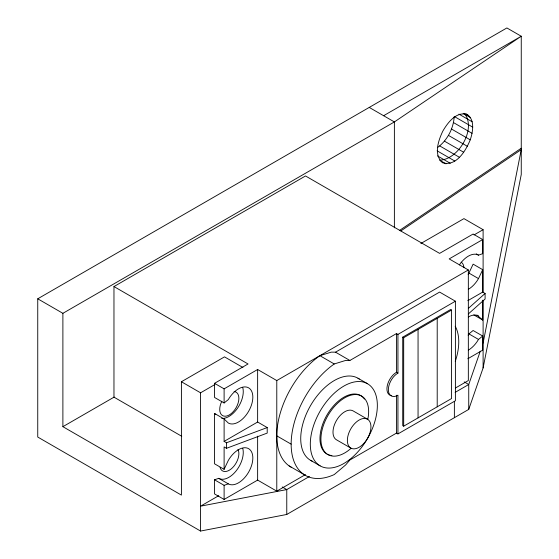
<?xml version="1.0" encoding="UTF-8"?>
<svg xmlns="http://www.w3.org/2000/svg" width="559" height="559" viewBox="0 0 559 559"><rect width="100%" height="100%" fill="white"/><g stroke="black" fill="none" stroke-linecap="round" stroke-linejoin="round"><path stroke-width="0.84" d="M467.736 114.791C456.591 110.619 447.626 122.777 442.77 131.211C438.347 140.54 433.484 154.577 442.414 162.725C456.179 166.987 465.857 150.63 470.238 139.848C473.068 131.505 475.311 118.543 465.787 113.666M437.655 147.471C447.319 140.267 453.517 128.5 454.243 116.475L472.725 127.152M483.109 343.044L521.254 149.602L400.873 230.909M483.109 367.927L521.254 174.485L521.254 36.244L506.887 27.95L37.746 298.806L37.746 437.047L200.569 531.05L286.767 514.462L468.742 409.398L483.109 367.927L483.109 300.316M480.286 351.178L468.742 384.515L468.742 409.398M181.759 436.293L113.966 397.149L113.966 286.557L248.049 363.972L214.53 383.327L214.53 397.442L224.11 402.969L228.317 399.58A20.32 11.732 -60 0 1 248.629 387.848A20.32 11.732 -60 0 1 248.629 411.312A20.32 11.732 -60 0 1 228.317 423.037L224.11 418.977L214.53 413.443L214.53 463.795L224.11 469.329L228.317 460.406A20.32 11.732 -60 0 1 248.629 448.674A20.32 11.732 -60 0 1 248.629 472.138A20.32 11.732 -60 0 1 228.317 483.863L224.11 485.331L214.53 479.804L214.53 493.918L224.11 499.446L257.629 480.097L276.782 491.151L305.514 474.563M468.135 274.364A20.32 11.732 -60 0 0 468.917 273.072L473.124 264.148L482.703 269.676L482.703 292.084L467.806 300.686M468.337 289.324A20.32 11.732 -60 0 0 478.497 278.599L482.703 269.676M468.393 308.372L485.1 293.468L482.703 292.084M468.393 313.899L485.1 299.002L485.1 293.468M468.135 335.19A20.32 11.732 -60 0 0 468.917 333.898L473.124 330.502L482.703 336.029L482.703 350.151L467.806 358.752M468.337 350.151A20.32 11.732 -60 0 0 478.497 339.425L482.703 336.029M399.426 230.504L521.254 148.219M383.607 115.713L521.254 36.244L394.381 121.932L62.887 313.319L37.746 298.806M113.966 286.557L305.514 175.966L439.605 253.381L473.124 234.025L482.703 239.552L482.703 253.674L478.497 255.142A20.32 11.732 -60 0 0 459.379 264.938M62.887 313.319L62.887 426.678L114.239 397.037M62.887 426.678L181.409 495.106L181.409 381.748L224.508 356.866L242.927 367.501M420.85 243.507L463.949 218.625L483.109 229.686L483.109 292.469M181.409 381.748L200.569 392.809L214.936 384.515M474.032 234.927L483.109 229.686M214.53 383.327L224.11 388.854L257.629 369.499L276.782 380.56L468.337 269.969L468.337 380.56L455.529 387.96M482.703 239.552L449.184 258.908L468.337 269.969M291.169 467.191A68.1 39.319 -60 0 1 279.479 415.973A68.1 39.319 -60 0 1 319.881 355.678L331.312 352.128L335.519 352.177L439.605 292.084L455.403 301.21L455.403 400.747L397.938 433.924L396.506 433.092L349.885 460.008L345.679 464.913L334.247 474.563A68.1 39.319 -60 0 1 291.148 444.153L276.782 435.859M291.148 444.153A68.1 39.319 -60 0 1 334.247 363.972L345.679 360.422L349.885 360.471L396.506 333.555L397.938 334.387L455.403 301.21M402.732 337.154L450.617 309.504L451.574 310.056L451.574 398.532L403.689 426.182L402.732 425.63L402.732 337.154L403.689 337.706L451.574 310.056M224.11 418.977L224.11 441.386L257.629 422.031L267.209 427.565L267.209 433.092L226.5 448.297L224.11 446.914L224.11 469.329M218.716 495.686L200.569 506.168L286.767 489.579L309.413 476.499M455.131 392.376L468.742 384.515L464.201 381.895M224.11 441.386L226.5 442.77L267.209 427.565M214.53 479.804L218.737 478.336A20.32 11.732 -60 0 0 236.08 470.957A20.32 11.732 -60 0 0 242.774 448.437M463.152 113.33L470.489 117.565M458.953 114.134L472.194 121.778M453.517 122.61L472.062 133.315M451.539 129.052L470.238 139.848M448.437 135.376L467.38 146.311M444.426 141.141L463.684 152.258M439.779 145.955L459.4 157.282M369.24 107.419L394.381 121.932L394.381 227.834M437.082 150.804L454.823 161.048M437.431 155.884L450.261 163.291M446.033 163.864L439.64 160.174C458.401 159.79 476.799 128.71 464.382 113.33M476.282 253.863L478.497 255.142M468.917 273.072L478.497 278.599M477.023 315.115L482.703 320.027L482.703 300.204M473.864 314.927L482.703 320.027M468.917 333.898L478.497 339.425M396.506 333.555L396.506 372.266L397.938 373.098A13.542 7.819 -60 0 0 388.365 389.686A13.542 7.819 -60 0 0 397.938 395.213L397.938 433.924M335.519 352.177L349.885 360.471M319.881 355.678L334.247 363.972M357.956 378.212L367.529 383.74A47.41 27.37 -60 0 1 352.505 457.178A47.41 27.37 -60 0 1 311.447 433.477A47.41 27.37 -60 0 1 367.529 383.74M367.487 419.208A16.665 9.622 -60 0 0 347.768 436.698A16.665 9.622 -60 0 0 362.204 445.027A16.665 9.622 -60 0 0 367.487 419.208L353.12 410.914A16.665 9.622 -60 0 0 336.448 420.536A16.665 9.622 -60 0 0 336.448 439.786L350.814 448.08M310.545 460.323L320.125 465.85M289.143 465.92L303.509 474.214M282.225 486.959L286.767 489.579L286.767 514.462M218.737 478.336L228.317 483.863M214.53 413.443L215.732 414.603M454.376 401.39L454.376 417.692M437.208 318.351L437.208 406.826M418.055 329.412L418.055 417.887M403.689 337.706L403.689 426.182M397.938 334.387L397.938 373.098M396.506 395.248L396.506 433.092M276.782 380.56L276.782 491.151M257.629 369.499L257.629 422.031M257.629 436.174L257.629 480.097M226.5 442.77L226.5 448.297M224.11 388.854L224.11 402.969M224.11 485.331L224.11 499.446M200.569 392.809L200.569 531.05M234.088 391.524A13.542 7.819 -60 0 1 237.33 405.254A13.542 7.819 -60 0 1 223.67 416.064A13.542 7.819 -60 0 1 221.86 401.201M461.147 262.192A13.542 7.819 -60 0 1 463.928 267.684M237.98 449.478A13.542 7.819 -60 0 1 232.579 467.666A13.542 7.819 -60 0 1 220.05 467.366M350.961 448.402A33.743 19.481 -60 0 1 321.013 441.477A33.743 19.481 -60 0 1 346.866 396.701A33.743 19.481 -60 0 1 367.836 419.173M326.952 454.02A33.743 19.481 -60 0 1 329.3 411.326A33.743 19.481 -60 0 1 364.489 399.091M331.899 455.55A33.743 19.481 -60 0 1 327.7 454.418M455.201 326.232A49.101 28.348 -60 0 1 455.257 361.421M391.712 395.667A13.542 7.819 -60 0 1 387.254 385.808A13.542 7.819 -60 0 1 396.506 372.266M312.698 461.357A47.41 27.37 -60 0 1 310.203 406.183A47.41 27.37 -60 0 1 359.283 379.072M468.337 316.974A20.32 11.732 -60 0 1 478.497 315.968M242.774 387.611A20.32 11.732 -60 0 1 237.645 408.028A20.32 11.732 -60 0 1 221.713 418.425"/></g></svg>
